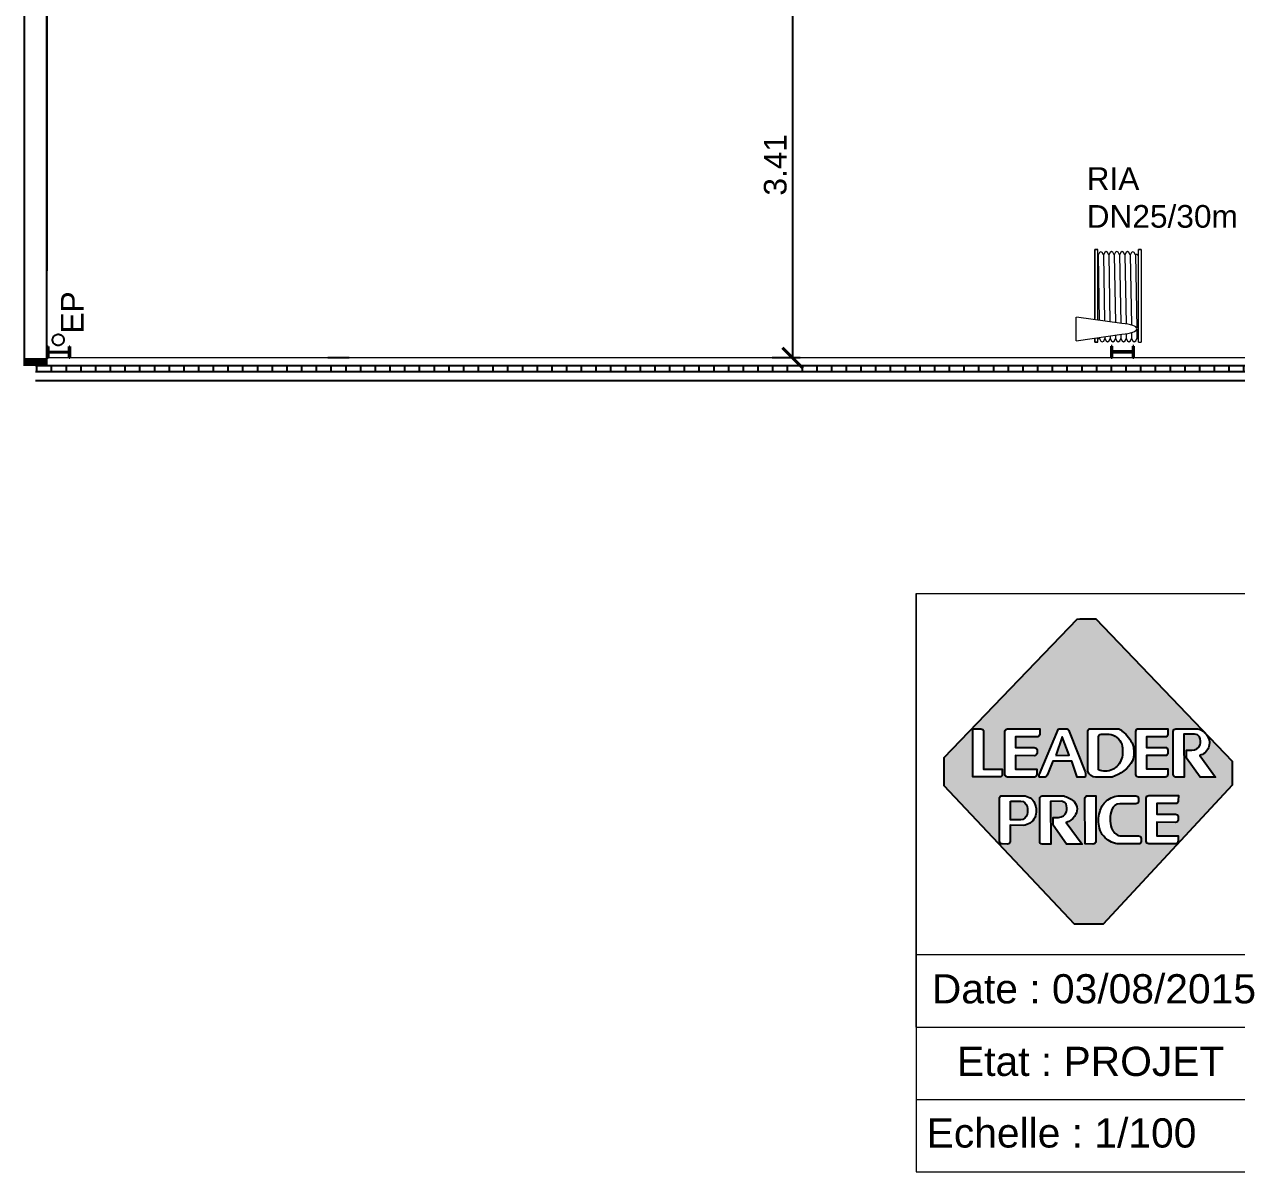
# Model space of a CAD drawing. Header units: millimetres. Extents: x 15590 to 15992, y 1055 to 1132.
# Drawn here: x 15702.33 to 15713.04, y 1063.33 to 1073.46 of the extents above; entities that cross this region are included whole.
import ezdxf

# ---------------------------------------------------------------- set-up
doc = ezdxf.new("R2010")
doc.units = ezdxf.units.MM
doc.header["$MEASUREMENT"] = 0
doc.linetypes.add('Tirets', pattern=[0.004586109280586243, 0.002822222471237183, -0.00176388680934906])
doc.layers.get('0').update_dxf_attribs({"lineweight": 9})
for name, color, linetype in [('Cotation', 7, 'Continuous'), ('EP', 7, 'Continuous'), ('Gondoles.VETTI', 7, 'Continuous'), ('le cartouche', 7, 'Continuous'), ('murs exterieurs.P', 7, 'Continuous'), ('structure', 7, 'Continuous')]:
    doc.layers.add(name, color=color, linetype=linetype)
for name, color, linetype, lineweight in [('DM cloison', 7, 'Continuous', 9), ('DM RIA', 7, 'Continuous', 9), ('Hachures', 252, 'Continuous', 20)]:
    doc.layers.add(name, color=color, linetype=linetype, lineweight=lineweight)
doc.styles.add('Arial Narrow', font='ARIALN.TTF', dxfattribs={"height": 0.3})
doc.styles.add('GENERATED_STYLE_2', font='')
doc.styles.get("Standard").update_dxf_attribs({"font": 'swiss.ttf', "height": 0.2})
doc.styles.get('GENERATED_STYLE_2').set_extended_font_data('Arial Occidental')
doc.dimstyles.get("Standard").update_dxf_attribs({"dimtxt": 0.2, "dimasz": 0.18, "dimexe": 0.18, "dimexo": 0.0625, "dimgap": 0.05, "dimtad": 1, "dimzin": 4, "dimdsep": 46, "dimtxsty": 'Standard', "dimblk": 'ARCHTICK', "dimcen": 0.09, "dimadec": 0, "dimazin": 0, "dimtfac": 1, "dimtofl": 0, "dimtmove": 0, "dimatfit": 3, "dimfxl": 1, "dimtolj": 1, "dimtzin": 0, "dimarcsym": 0})

# ---------------------------------------------------------------- blocks, each defined once
blk = doc.blocks.new('*U44')
at = {"layer": 'DM RIA', "color": 1, "linetype": 'Continuous'}
for p, q in [((295.1647400000077, 808.7774800000043), (268.9854199999866, 808.7774800000043)), ((268.9854199999866, 808.7774800000043), (295.1647400000077, 808.7774800000043)), ((268.9854199999866, 808.7774800000043), (268.9854199999864, 197.5576799999835)), ((268.9854199999864, 187.1240000000034), (268.9854199999866, 808.7774800000043)), ((295.1647400000075, 183.6521199999915), (295.1647400000077, 808.7774800000043)), ((295.1647400000076, 759.1281199999867), (297.5941874548736, 759.1281199999867)), ((297.3229799999974, 758.3048400000043), (307.3843799999996, 182.031799999997)), ((344.469699999998, 759.1281199999867), (354.6540999999889, 175.7637199999953)), ((391.6164199999914, 759.9514000000016), (401.9238200000036, 169.4939999999987)), ((438.7614999999898, 760.7746799999949), (449.1935400000111, 163.2259199999898)), ((485.9508599999938, 759.1281199999866), (496.4550600000111, 157.4498399999792)), ((533.1123399999926, 759.1281199999866), (543.7143236324991, 151.7968109474385)), ((580.2721799999929, 759.1281199999866), (581.2709399999987, 759.1281199999866)), ((580.2721799999892, 759.1281199999866), (591.0471717195578, 141.972368979761)), ((627.4320199999894, 759.1281199999866), (638.718501449388, 112.6759354819077)), ((678.4556999999987, 808.7774800000042), (652.2747399999936, 808.7774800000042)), ((652.2747399999935, -11.2225199999922), (652.2747399999936, 808.7774800000042)), ((652.2747399999936, 808.7774800000042), (678.4556999999987, 808.7774800000042)), ((678.4556999999987, 808.7774800000042), (678.4556999999986, -11.2225199999922)), ((104.4556999999986, 0), (104.4556999999987, 208.9113999999972)), ((507.6906999999919, 155.468719999997), (104.693499999994, 208.9113999999972)), ((104.4556999999986, 0), (507.6906999999919, 59.87804000000315)), ((268.9854199999863, -11.22251999999212), (268.9854199999863, 24.43108000000207)), ((268.9854199999863, 17.78907999999497), (268.9854199999863, -11.22251999999212)), ((295.1647400000074, -11.22251999999212), (295.1647400000074, 28.3195199999936)), ((295.1647400000074, 22.40567999998889), (310.1707399999905, 22.40567999998889)), ((310.0296999999919, 30.52695999999555), (310.1854999999923, 21.58239999998473)), ((357.0681799999911, 37.51171999998763), (357.3322200000039, 22.40567999998888)), ((404.106659999994, 44.49648000000155), (404.4920600000078, 22.40567999998886)), ((451.1451399999933, 51.4812400000009), (451.6518999999935, 22.40567999998886)), ((451.6387800000011, 22.40567999998886), (451.6518999999935, 22.40567999998886)), ((498.1885399999956, 58.20359999999337), (498.8133800000105, 22.40567999998885)), ((545.2512454963216, 63.76977784213877), (545.9732200000035, 22.40567999998883)), ((545.9584600000053, 22.40567999998883), (545.9732200000035, 22.40567999998883)), ((592.2386105862752, 73.73070645964606), (593.1347000000023, 22.40567999998882)), ((638.8845778755567, 103.1636291909816), (640.2945400000026, 22.40567999998882)), ((640.2797800000008, 22.40567999998882), (652.2747399999935, 22.40567999998881)), ((268.9854199999863, -11.22251999999212), (295.1647400000074, -11.22251999999212)), ((295.1647400000074, -11.22251999999212), (268.9854199999863, -11.22251999999212)), ((652.2747399999935, -11.2225199999922), (678.4556999999986, -11.2225199999922))]:
    blk.add_line(p, q, dxfattribs=at)
for centre, major_axis, ratio, start_param, end_param in [((322.6051525321274, 660.8543427492623), (-2.227738116192667, 127.5966318365315), 0.287900515158277, 5.586480449203602, 6.97989016515557), ((369.751019036834, 661.6745897196814), (-2.226651992348256, 127.5989970590185), 0.2879005151581394, 5.586495957949216, 6.979874656409955), ((416.8968410126546, 662.5010043975489), (-2.227738116577212, 127.596631860858), 0.2879005151582061, 5.586480449363025, 6.979890164996147), ((464.0435183724331, 663.3241269691497), (-2.227738116409021, 127.596631851955), 0.2879005151581143, 5.586480449304646, 6.979890165054527), ((511.2320635543548, 661.6765273049931), (-2.226637632785953, 127.5970467683347), 0.2879005151582085, 5.586490562424488, 6.979880051934685), ((558.3918812770027, 661.6745897099607), (-2.226651992477453, 127.598997066466), 0.2879005151582598, 5.586495957998132, 6.97987465636104), ((605.5672790124846, 660.8543427292205), (-2.227738116462232, 127.596631851904), 0.2879005151581248, 5.586480449304402, 6.979890165054771), ((600.9608672029209, 641.4467796460448), (40.99439338224193, 120.865094546186), 0.2879005151581578, 5.930977075771512, 6.63539353858766), ((469.1923836241986, 107.674336119995), (170.4139493505159, -5.870918781746645e-14), 0.2879005151581646, 4.940257338214305, 7.626113276144867), ((333.7622285599864, 119.458675518108), (-4.396497530012718e-14, -127.6162275875251), 0.2879005151582045, 5.586483268264901, 6.979887346094271), ((380.9089059199832, 120.2822146267499), (-4.396497529712437e-14, -127.6162275788089), 0.2879005151581948, 5.586483268207758, 6.979887346151415), ((428.0622482399958, 120.2822146145335), (-4.396497529389785e-14, -127.6162275694432), 0.2879005151581033, 5.586483268146355, 6.979887346212817), ((475.2285039199924, 120.2822146392645), (-4.396497530043336e-14, -127.6162275884138), 0.2879005151581657, 5.586483268270644, 6.979887346088528), ((522.3818462399831, 120.282214631501), (-4.396497529838198e-14, -127.6162275824587), 0.2879005151581659, 5.586483268231602, 6.97988734612757), ((569.5497681599991, 120.2822146008474), (-4.396497529027979e-14, -127.6162275589407), 0.2879005151581946, 5.586483268077499, 6.979887346281673), ((616.7031104799935, 120.2822146031029), (-4.396497529087674e-14, -127.6162275606732), 0.2879005151581844, 5.586483268088857, 6.979887346270315)]:
    blk.add_ellipse(centre, major_axis=major_axis, ratio=ratio, start_param=start_param, end_param=end_param, dxfattribs=at)
blk = doc.blocks.new('RIA 25 30 m')
at = {"layer": 'DM RIA', "insert": (48.93095055734739, 586.7428689315602), "char_height": 200, "width": 1661.440326317388, "attachment_point": 1}
blk.add_mtext('{\\fArial|b0|i0|c0|p34;\\C1;RIA DN25/30m}', dxfattribs=at)
blk = doc.blocks.new('A$C5D001198')
h = blk.add_hatch(color=22)
edge = h.paths.add_edge_path(flags=16)
edge.add_line((0.4153621067825952, 1.280023421856185), (0.6259027354099089, 1.279790677748224))
edge.add_line((0.6259027354099089, 1.279790677748224), (0.6258641759932289, 1.244909778437659))
edge.add_arc((0.6081094143341943, 1.244929405605035), 0.01775477250762141, 270.13872205620646, 359.9366618702279, ccw=False)
edge.add_line((0.6081524013770832, 1.227174685136561), (0.4674906553382243, 1.227611272952799))
edge.add_line((0.4674906553386791, 1.227611272953254), (0.4674912672821847, 1.15800527664851))
edge.add_line((0.46749126728173, 1.158005276648055), (0.5904020673447121, 1.158005276648055))
edge.add_arc((0.5904020673447121, 1.140244239803906), 0.01776103684449491, 1.9891806765779165, 90, ccw=False)
edge.add_line((0.6081524013770832, 1.140860739215896), (0.6081524013770832, 1.123124988758946))
edge.add_arc((0.5891959046007287, 1.123124988758718), 0.01895649677647557, 273.64807650998574, 360, ccw=False)
edge.add_line((0.5904020673447121, 1.104206903721661), (0.4672645863665821, 1.104905181780168))
edge.add_line((0.4672645863665821, 1.104905181780396), (0.4672645863665821, 1.016808358367143))
edge.add_line((0.4672645863665821, 1.016808358367143), (0.6073006212595828, 1.016808358367143))
edge.add_line((0.6073006212595828, 1.016808358367143), (0.6073006212595828, 0.9824996175630076))
edge.add_arc((0.5883794429801128, 0.9824996175630076), 0.01892117827936589, 278.4890543852112, 360, ccw=False)
edge.add_line((0.5911725962068886, 0.9637857381540016), (0.4158455789156505, 0.9637857381540016))
edge.add_arc((0.4158455789156505, 0.9814744606792374), 0.01768872252532997, 180.0470676687252, 270, ccw=False)
edge.add_line((0.3981568623589737, 0.9814599296469169), (0.3981568623589737, 1.262593270953175))
edge.add_arc((0.4155884832475749, 1.262593270952948), 0.01743162088891766, 90.74409492551518, 180, ccw=False)
edge = h.paths.add_edge_path(flags=16)
edge.add_line((0.7484065031549108, 1.280366752573173), (0.8007084098771884, 1.280366752573173))
edge.add_arc((0.8007084098771884, 1.263059827344023), 0.01730692522922533, -1.240334075660428, 90, ccw=False)
edge.add_line((0.8180112799741437, 1.262685197786595), (0.9236067933202321, 0.9992679867323204))
edge.add_arc((0.8490837270487646, 0.9820695025237001), 0.07648186233130294, -13.845401563307405, 12.995239832925392, ccw=False)
edge.add_line((0.9233434057732666, 0.9637671698483246), (0.8703325876645067, 0.9637671698483246))
edge.add_line((0.8703325876649615, 0.9637671698483246), (0.8352959131607349, 1.069283533704493))
edge.add_line((0.8352959131607349, 1.069283533704493), (0.7124210436913927, 1.069283533704493))
edge.add_line((0.712421043690938, 1.069283533704493), (0.6773843691867114, 0.982010667423765))
edge.add_arc((0.6432141449054143, 0.9957286885787653), 0.03682103110800134, 298.1865515881735, 338.12645121468887, ccw=False)
edge.add_line((0.6606063340877881, 0.96327410358208), (0.6255696595835616, 0.9642602361141144))
edge.add_arc((0.63874633398882, 0.9739820635440992), 0.01637494051741956, 146.5972881143855, 216.4201232003678, ccw=False)
edge.add_line((0.6250761765513744, 0.9829967999557994), (0.7484065031558202, 1.280366752573173))
h.paths.add_polyline_path([(0.7316953625954739, 1.106082577008237), (0.8182702441008587, 1.106626637512818), (0.7736215537993303, 1.227405233977152)], flags=0)
edge = h.paths.add_edge_path(flags=16)
edge.add_line((0.95797234952488, 1.280163827517754), (1.133151841851941, 1.280163827517754))
edge.add_arc((1.133151841851941, 1.234875143570207), 0.04528868394746446, 38.62169807092738, 90, ccw=False)
edge.add_arc((1.028669136507233, 1.084797162394352), 0.2266491305911476, 23.385471423847378, 51.89505539917661, ccw=False)
edge.add_arc((1.055546045634401, 1.128484814768399), 0.186970632223294, -17.813756680512824, 14.328862757868706, ccw=False)
edge.add_arc((1.041271798809248, 1.175110222307012), 0.2185208251682448, 285.49702349994266, 331.6326641401581, ccw=False)
edge.add_line((1.099658009961331, 0.9645338670825367), (0.9938779546032492, 0.9638814152367559))
edge.add_arc((0.9935322395485855, 1.019931157117298), 0.05605080805658061, 200.3739988338245, 270.3533961380702, ccw=False)
edge.add_line((0.9409879657259808, 1.000417255093453), (0.9406236931426974, 1.262856748808417))
edge.add_arc((0.9558751403778842, 1.264917368572242), 0.01539002263084774, 82.16789530987319, 187.694625336531, ccw=False)
edge = h.paths.add_edge_path(flags=0)
edge.add_line((1.027706802417015, 1.245128315910279), (1.080839691418987, 1.245128315910279))
edge.add_arc((1.067613014688504, 1.144574820510115), 0.1014196746915087, 19.94530990007678, 82.50640875960119, ccw=False)
edge.add_arc((0.9962586775391173, 1.132833675640541), 0.17301151042126, -16.54322763468292, 15.5352001218817, ccw=False)
edge.add_arc((1.055258846439756, 1.113654141021925), 0.1110038181771072, 246.5197132891823, 344.27541637339584, ccw=False)
edge.add_arc((5.672630891253903, 1.087901142950614), 4.662220144063784, 180.5486319158939, 180.9347640192141, ccw=False)
edge.add_line((1.010624482529238, 1.043259047071388), (1.010922219993972, 1.227426212543605))
edge.add_arc((1.028649401276198, 1.227426212543833), 0.01772718128211715, 93.04799827386807, 180, ccw=False)
edge = h.paths.add_edge_path(flags=16)
edge.add_line((1.27291308142776, 1.280401648182306), (1.466266004255431, 1.280187904384547))
edge.add_line((1.466266004255885, 1.280187904384547), (1.465660388979813, 1.245307631931155))
edge.add_arc((1.449489538875696, 1.243802038020021), 0.01624078834661856, -94.3024737638844, 5.319213330944024, ccw=False)
edge.add_line((1.448271126016152, 1.227607017914124), (1.325041629983843, 1.227989499278692))
edge.add_line((1.325041629983843, 1.22798949927892), (1.325042241927349, 1.158383502974175))
edge.add_line((1.325042241927349, 1.158383502974175), (1.447953041990331, 1.158383502974175))
edge.add_arc((1.447953041990331, 1.140622466129571), 0.01776103684449491, 1.9891806765779165, 90, ccw=False)
edge.add_line((1.465703376023157, 1.141238965542016), (1.465703376023157, 1.123503215085066))
edge.add_arc((1.446746879246348, 1.123503215084838), 0.01895649677647557, 273.64807650998574, 360, ccw=False)
edge.add_line((1.447953041990331, 1.104585130047781), (1.324815561012201, 1.105283408106288))
edge.add_line((1.324815561012201, 1.105283408106061), (1.324815561012201, 1.017186584692809))
edge.add_line((1.324815561012201, 1.017186584692809), (1.464851595905202, 1.017186584692809))
edge.add_line((1.464851595905202, 1.017186584692809), (1.464851595905202, 0.9828778438886729))
edge.add_arc((1.445930417625277, 0.9828778438886729), 0.01892117827936589, 278.4890543852112, 360, ccw=False)
edge.add_line((1.448723570852508, 0.9641639644796669), (1.27339655356127, 0.9641639644796669))
edge.add_arc((1.27339655356127, 0.9818526870049027), 0.01768872252532997, 180.0470676687252, 270, ccw=False)
edge.add_line((1.255707837004593, 0.9818381559725822), (1.255707837004593, 1.262971497278841))
edge.add_arc((1.273139457893194, 1.262971497279068), 0.01743162088891766, 90.74409492551518, 180, ccw=False)
edge = h.paths.add_edge_path(flags=16)
edge.add_line((1.51729551771632, 1.280459639836408), (1.65889930606545, 1.279755690669617))
edge.add_arc((1.642903158899571, 1.187860087092758), 0.09327742857194099, 24.301227866083423, 80.12553730515191, ccw=False)
edge.add_arc((1.660239931781689, 1.187561417461438), 0.07795239339825917, -24.448115044699023, 29.753579936353276, ccw=False)
edge.add_arc((1.6535724413352, 1.187077156793748), 0.08388270393517291, 284.64200444046764, 337.73837451393933, ccw=False)
edge.add_line((1.674776204983118, 1.105918617953648), (1.778301246979481, 0.9645201009245739))
edge.add_line((1.778301246979026, 0.9645201009248012), (1.676389201497841, 0.9645201009248012))
edge.add_line((1.676389201497841, 0.9645201009248012), (1.587953146289692, 1.087807888337693))
edge.add_line((1.587953146289692, 1.08780788833792), (1.588038355343087, 1.139419866133039))
edge.add_line((1.588038355343087, 1.139419866132812), (1.623066027797904, 1.139419866132812))
edge.add_arc((1.623066027797904, 1.197318713441746), 0.05789884730872032, 270, 337.9694515124102)
edge.add_arc((1.581675398819698, 1.194823336882109), 0.09698596282985365, 348.5683317981979, 379.4668420980678)
edge.add_arc((1.638882417771583, 1.202669521514963), 0.04208400504962659, 35.56219369910276, 88.07527271735097)
edge.add_line((1.640295872649403, 1.244729783358252), (1.570545666171256, 1.244209687859211))
edge.add_line((1.570545666170801, 1.244209687859438), (1.572291830932954, 0.9641878380159596))
edge.add_line((1.572291830933409, 0.9641878380157323), (1.515705181532667, 0.9641878380157323))
edge.add_arc((1.515705181532212, 0.9794667428723187), 0.01527890485661595, 168.6250567335837, 270, ccw=False)
edge.add_line((1.500726392245269, 0.9824801802969887), (1.50027551373887, 1.262630087421257))
edge.add_arc((1.518094277148521, 1.262658765273045), 0.01781878648692435, 92.56924821733043, 180.092212820773, ccw=False)
edge = h.paths.add_edge_path(flags=16)
edge.add_line((0.3794333757505228, 0.8421068532707068), (0.5188896321028551, 0.8421068532707068))
edge.add_arc((0.5146011867477682, 0.7553171272793406), 0.0868956115185281, 25.94175888104229, 87.17120731367658, ccw=False)
edge.add_arc((0.4793577398622801, 0.7446460243427282), 0.1233934588318691, -22.085508649456983, 23.23757466235088, ccw=False)
edge.add_arc((0.5092112715001349, 0.7424031794962502), 0.0953269780289703, 275.46410675605784, 332.408653867052, ccw=False)
edge.add_line((0.5182885124968379, 0.6475093628587274), (0.4329317013934997, 0.648710585887784))
edge.add_line((0.4329317013930449, 0.648710585887784), (0.4330940486970576, 0.5440404062496782))
edge.add_arc((0.414086391456749, 0.5448294154502946), 0.01902402610592576, 273.4539191331693, 357.6230127511044, ccw=False)
edge.add_line((0.415232508313693, 0.5258399450672187), (0.3802996677923147, 0.526431569704755))
edge.add_arc((0.3806056666035147, 0.5444994576541831), 0.01807047897043502, 179.13907811, 269.0297280757909, ccw=False)
edge.add_line((0.3625372275555492, 0.5447709730369752), (0.3622211469778449, 0.8240542525131787))
edge.add_arc((0.3802728353562088, 0.8240746826227223), 0.01805169993933477, 92.66539134734211, 180.0648448248841, ccw=False)
edge = h.paths.add_edge_path(flags=0)
edge.add_line((0.433661022598244, 0.8072759131691782), (0.5029376902393778, 0.8072759131691782))
edge.add_arc((0.4994182206596633, 0.7632162521986174), 0.04420000442231692, 11.12848946643959, 85.43293142948329, ccw=False)
edge.add_arc((0.4354474971864875, 0.7446322271284771), 0.1107114363268965, -13.514149449167576, 14.176901828940913, ccw=False)
edge.add_arc((0.4989888684453945, 0.729026893172886), 0.0452838063249615, 273.83560931589653, 346.89650789892755, ccw=False)
edge.add_line((0.5020180843357593, 0.6838445186626814), (0.433661022598244, 0.6838445186626814))
edge.add_line((0.433661022598244, 0.6838445186626814), (0.433661022598244, 0.8072759131691782))
edge = h.paths.add_edge_path(flags=16)
edge.add_line((0.6427948482032662, 0.84121013216145), (0.7843986365523961, 0.840506182994659))
edge.add_arc((0.7447684982898863, 0.6885462776444911), 0.1570425442126614, 47.641786077675874, 75.3832127236758, ccw=False)
edge.add_arc((0.7965036012828932, 0.7541279645583927), 0.07396420767470217, -39.69588746008861, 43.022192417068595, ccw=False)
edge.add_arc((0.7754740042601043, 0.7546554688465221), 0.09141507121023021, 285.7420443656988, 328.49622784566276, ccw=False)
edge.add_line((0.8002755354700639, 0.6666691102786899), (0.9038005774659723, 0.5252705932496156))
edge.add_line((0.9038005774655176, 0.5252705932498429), (0.8018885319843321, 0.5252705932498429))
edge.add_line((0.8018885319847868, 0.5252705932498429), (0.7134524767766379, 0.6485583806627346))
edge.add_line((0.7134524767766379, 0.6485583806625073), (0.7135376858300333, 0.7001703584576262))
edge.add_line((0.7135376858295785, 0.7001703584578536), (0.7485653582843952, 0.7001703584578536))
edge.add_arc((0.7485653582848499, 0.7580692057663327), 0.05789884730872032, 270, 337.9694515124102)
edge.add_arc((0.7071747293066437, 0.7555738292066962), 0.09698596282985365, 348.5683317981979, 379.4668420980678)
edge.add_arc((0.7643817482585291, 0.7634200138400047), 0.04208400504962659, 35.56219369910276, 88.07527271735097)
edge.add_line((0.7657952031363493, 0.8054802756832942), (0.6960449966577471, 0.8049601801842527))
edge.add_line((0.6960449966582019, 0.8049601801840254), (0.6977911614203549, 0.5249383303405466))
edge.add_line((0.6977911614203549, 0.524938330340774), (0.6412045120196126, 0.524938330340774))
edge.add_arc((0.6412045120196126, 0.5402172351973604), 0.01527890485661574, 168.6250567335829, 270, ccw=False)
edge.add_line((0.6262257227322152, 0.5432306726220304), (0.6257748442258162, 0.8233805797462992))
edge.add_arc((0.6435936076359212, 0.823409257597632), 0.01781878648692435, 92.56924821733043, 180.092212820773, ccw=False)
edge = h.paths.add_edge_path(flags=16)
edge.add_line((0.940916102981646, 0.8415305469166015), (0.9931980936721629, 0.8416427456836573))
edge.add_line((0.9931980936726177, 0.8416427456836573), (0.9937349306642318, 0.5427034882377484))
edge.add_arc((0.9767266581188778, 0.542732130103559), 0.01700829666107766, 263.47115309052145, 359.9035142170396, ccw=False)
edge.add_line((0.9747927563385019, 0.5258341367548383), (0.9229076600217923, 0.5262456122391086))
edge.add_line((0.922907660022247, 0.5262456122391086), (0.9225039646712503, 0.8235012737334273))
edge.add_arc((0.9400472345132584, 0.8240016629333695), 0.01755040472777299, 87.16229596292288, 181.6338127534544, ccw=False)
edge = h.paths.add_edge_path(flags=16)
edge.add_line((1.150877187437345, 0.8409325222705775), (1.255489304496223, 0.8413139957633575))
edge.add_arc((1.255553169437917, 0.8238002053785749), 0.01751390682779673, 2.3842327214080115, 90.20893109576508, ccw=False)
edge.add_line((1.273051914758071, 0.824528796208142), (1.273815459271646, 0.8062177026820336))
edge.add_arc((1.257657011088668, 0.8055439201775698), 0.01617248992989894, -94.98092666300761, 2.3877628459046036, ccw=False)
edge.add_line((1.256252849009343, 0.7894325031265907), (1.150877187437345, 0.7890510296340381))
edge.add_arc((1.151082270496772, 0.732400270184371), 0.05665113066210663, 90.20741720925022, 160.1186140868416)
edge.add_arc((1.269658422901102, 0.6895198678203087), 0.1827424976379506, 160.1186140868413, 198.7924475277667)
edge.add_arc((1.172763899818165, 0.6565485332866956), 0.0803918381170132, 198.7924475277666, 254.8505615712818)
edge.add_line((1.151754499229355, 0.5789505131915575), (1.273182910096693, 0.5790308234004442))
edge.add_arc((1.273194406332095, 0.56164860550507), 0.01738222169694167, 0.8840359616834235, 90.03789422362439, ccw=False)
edge.add_line((1.290574559025117, 0.5619167910417673), (1.29108123471633, 0.5437780717627447))
edge.add_arc((1.2743948595853, 0.5433119649487708), 0.0166928838304408, -94.53561181321191, 1.6000485613514002, ccw=False)
edge.add_line((1.273074807901139, 0.5266713569631065), (1.134041880679888, 0.5263764136043392))
edge.add_arc((1.162949788800688, 0.6792930668602821), 0.1556250943610845, 221.2740416132928, 259.2949329411266, ccw=False)
edge.add_arc((1.115926514628427, 0.6464147010565284), 0.09879721749014599, 189.9164748719497, 224.9354851304917, ccw=False)
edge.add_arc((1.172299826438575, 0.6800898306128147), 0.1618375497476122, 160.4740124391417, 198.2528211276625, ccw=False)
edge.add_arc((1.143908524255494, 0.7102431590055858), 0.1264259775983651, 129.2065315523081, 169.0853379650652, ccw=False)
edge.add_arc((1.148903916333893, 0.7144707262295924), 0.1264771902627972, 89.10604676541652, 132.171968209976, ccw=False)
edge = h.paths.add_edge_path(flags=16)
edge.add_line((1.340736616385129, 0.8433317007702499), (1.5340895392128, 0.8431179569724918))
edge.add_line((1.5340895392128, 0.8431179569724918), (1.533483923936728, 0.8082376845190993))
edge.add_arc((1.517313073832611, 0.8067320906079658), 0.01624078834661856, -94.3024737638844, 5.319213330944024, ccw=False)
edge.add_line((1.516094660973522, 0.7905370705020687), (1.392865164941213, 0.7909195518666365))
edge.add_line((1.392865164941213, 0.7909195518668639), (1.392865776884719, 0.7213135555621193))
edge.add_line((1.392865776884719, 0.7213135555621193), (1.515776576947701, 0.7213135555621193))
edge.add_arc((1.515776576947246, 0.7035525187175153), 0.01776103684449491, 1.9891806765779165, 90, ccw=False)
edge.add_line((1.533526910980072, 0.7041690181295053), (1.533526910980072, 0.6864332676725553))
edge.add_arc((1.514570414203263, 0.6864332676723279), 0.01895649677647557, 273.64807650998574, 360, ccw=False)
edge.add_line((1.515776576947246, 0.6675151826352703), (1.392639095969116, 0.668213460693778))
edge.add_line((1.392639095969571, 0.6682134606940053), (1.392639095969571, 0.5801166372807529))
edge.add_line((1.392639095969571, 0.5801166372807529), (1.532675130862572, 0.5801166372807529))
edge.add_line((1.532675130862117, 0.5801166372807529), (1.532675130862117, 0.5458078964766173))
edge.add_arc((1.513753952582647, 0.5458078964766173), 0.01892117827936589, 278.4890543852112, 360, ccw=False)
edge.add_line((1.516547105809423, 0.5270940170676113), (1.341220088518185, 0.5270940170676113))
edge.add_arc((1.341220088518185, 0.5447827395928471), 0.01768872252533018, 180.047067668726, 270, ccw=False)
edge.add_line((1.323531371961508, 0.5447682085605265), (1.323531371961508, 0.825901549866785))
edge.add_arc((1.340962992850109, 0.8259015498665576), 0.01743162088891766, 90.74409492551518, 180, ccw=False)
edge = h.paths.add_edge_path()
edge.add_line((0.3638193279639381, 0.9646637537530296), (0.3631981021439969, 0.9646637537530296))
edge.add_arc((0.3635087150541949, 0.9817170503729358), 0.01705612517479378, 268.9565160618333, 271.0434839381566)
edge = h.paths.add_edge_path(flags=0)
edge.add_arc((0.2403353388785945, 1.261771832348131), 0.01809138070301015, 3.14320865559134, 90)
edge.add_line((0.2403353388785945, 1.279863213051158), (0.1880331217412277, 1.279863213051158))
edge.add_line((0.1880331217412277, 1.279863213051158), (0.1880331217412277, 0.964663753753257))
edge.add_line((0.1880331217412277, 0.9646637537530296), (0.3638193279643929, 0.9646637537530296))
edge.add_arc((0.3635087150541949, 0.9817170503729358), 0.01705612517479383, 271.0434839381667, 360)
edge.add_line((0.3805648402285442, 0.9817170503729358), (0.3805648402285442, 1.016721187946587))
edge.add_line((0.3805648402285442, 1.016721187946587), (0.2583995029763173, 1.016721187946587))
edge.add_line((0.2583995029763173, 1.016721187946587), (0.2583995029763173, 1.262763815810331))
h.paths.add_polyline_path([(3.521518010529689e-08, 1.0914001578235), (3.521518010529689e-08, 1.069192822002606), (3.521518010529689e-08, 0.9073525423254978), (0.8528613171620236, 6.195004971232265e-07), (1.040948817010303, 6.195004971232265e-07), (1.887463378895973, 0.9117277585614829), (1.887463378895973, 1.068859325293488), (0.9931715377774708, 1.999429480821163), (0.8887282237319596, 1.999429480821163), (0.8709215270946515, 1.999082583874042)])
for points in [[(0.8887282237328691, 1.999429480821163), (0.9931715377774708, 1.999429480821163), (1.887463378895973, 1.068859325293488), (1.887463378895973, 0.9117276766169198), (1.040948524368105, 2.223696355940774e-07), (0.8528616098046768, 2.223696355940774e-07), (3.521518010529689e-08, 0.9073524565346816), (3.521518010529689e-08, 1.069192822002606), (3.521518010529689e-08, 1.0914001578235), (0.8709215270946515, 1.999082583874042), (0.8887282237328691, 1.999429480821163), (0.8887282237328691, 1.999429480821163)], [(0.7316953625954739, 1.106082577008237), (0.8182702441008587, 1.106626637512818), (0.7736215537993303, 1.227405233977152), (0.7316953625954739, 1.106082577008237)]]:
    blk.add_lwpolyline(points)
for points in [[(0.1880442190949907, 1.279863213051158), (0.2403353388785945, 1.279863213051158, -0.3982354017029015), (0.2583995029763173, 1.262763815810104), (0.2583995029763173, 1.016721187946587), (0.3805648402285442, 1.016721187946587), (0.3805648402285442, 0.9817170503729358, -0.419557917213573), (0.3631981021439969, 0.9646637537530296), (0.1880331217412277, 0.9646637537530296), (0.1880331217412277, 1.279863213051158)], [(0.4153621067825952, 1.280023421856185), (0.6259027354099089, 1.279790677748224), (0.6258641759932289, 1.244909778437886, -0.4131810174089116), (0.6081524013770832, 1.227174685136561), (0.4674906553386791, 1.227611272953254), (0.46749126728173, 1.158005276648055), (0.5904020673447121, 1.158005276648055, -0.4040811412214), (0.6081524013770832, 1.140860739215896), (0.6081524013770832, 1.123124988758718, -0.3956853717406106), (0.5904020673447121, 1.104206903721661), (0.4672645863665821, 1.104905181780396), (0.4672645863665821, 1.016808358367143), (0.6073006212595828, 1.016808358367143), (0.6073006212595828, 0.9824996175630076, -0.3714544147534168), (0.5911725962068886, 0.9637857381540016), (0.4158455789156505, 0.9637857381540016, -0.4139729752185067), (0.3981568623589737, 0.9814599296469169), (0.3981568623589737, 1.262593270952948, -0.4104148808202873), (0.4153621067825952, 1.280023421856185, 0.3832977098981012)], [(0.7484065031549108, 1.280366752573173), (0.8007084098771884, 1.280366752573173, -0.4205683971935363), (0.8180112799741437, 1.262685197786595), (0.9236067933206868, 0.9992679867327752, -0.1176527838455516), (0.9233434057732666, 0.9637671698483246), (0.8703325876649615, 0.9637671698483246), (0.8703325876649615, 0.9637671698483246), (0.8703325876649615, 0.9637671698483246), (0.8352959131607349, 1.069283533704493), (0.712421043690938, 1.069283533704493), (0.6773843691871662, 0.982010667423765, -0.1760566025797067), (0.6606063340877881, 0.96327410358208), (0.6255696595840163, 0.9642602361141144, -0.3144491187750548), (0.6250761765513744, 0.9829967999557994), (0.7484065031549108, 1.280366752573173)], [(0.95797234952488, 1.280163827517754), (1.133151841851941, 1.280163827517754, -0.2280127172255718), (1.168535172860174, 1.26314323123961, -0.125042181805565), (1.236700242614006, 1.174757638657866, -0.1411754763773921), (1.233552551892899, 1.071286029433395, -0.2040687157629508), (1.099658009961331, 0.9645338670825367), (0.9938779546027945, 0.9638814152367559, -0.3151999585789126), (0.9409879657259808, 1.000417255093453), (0.9406236931426974, 1.26285674880819, -0.4960058939015295), (0.95797234952488, 1.280163827517754, 0.2864178795100995)], [(1.27291308142776, 1.280401648182306), (1.466266004255885, 1.280187904384547), (1.465660388979813, 1.245307631931155, -0.4642995673807456), (1.448271126016152, 1.227607017914124), (1.325041629983843, 1.22798949927892), (1.325042241927349, 1.158383502974175), (1.447953041990331, 1.158383502974175, -0.4040811412214), (1.465703376023157, 1.141238965542016), (1.465703376023157, 1.123503215084838, -0.3956853717406106), (1.447953041990331, 1.104585130047781), (1.324815561012201, 1.105283408106061), (1.324815561012201, 1.017186584692809), (1.464851595905202, 1.017186584692809), (1.464851595905202, 0.9828778438886729, -0.3714544147534168), (1.448723570852508, 0.9641639644796669), (1.27339655356127, 0.9641639644796669, -0.4139729752185067), (1.255707837004593, 0.9818381559725822), (1.255707837004593, 1.262971497279068, -0.4104148808202873), (1.27291308142776, 1.280401648182306, 0.3832977098981012)], [(1.51729551771632, 1.280459639836408), (1.65889930606545, 1.279755690669845, -0.2485139086566972), (1.727915690314148, 1.226246910136979, -0.2410097411511632), (1.731202835196655, 1.155299334834581, -0.2359125957269274), (1.674776204983118, 1.105918617953648), (1.778301246979026, 0.9645201009248012), (1.676389201497841, 0.9645201009248012), (1.587953146289692, 1.08780788833792), (1.588038355343087, 1.139419866132812), (1.623066027797904, 1.139419866132812, 0.3055849354186888), (1.676737332475113, 1.175600804382611, 0.1356430199206138), (1.673117111767169, 1.22714500328857, 0.2332274685681333), (1.640295872649403, 1.244729783358252), (1.570545666170801, 1.244209687859438), (1.572291830933409, 0.9641878380157323), (1.515705181532212, 0.9641878380157323, -0.4736320675508869), (1.500726392245269, 0.9824801802969887), (1.500275513739325, 1.262630087421257, -0.401607025607461), (1.51729551771632, 1.280459639836408, 44.59372822497962)], [(1.027706802417015, 1.245128315910279), (1.080839691418532, 1.245128315910279, -0.2799628889517438), (1.16294940123862, 1.179171407250578, -0.140889816296335), (1.162108408059339, 1.083570610118841, -0.4544395511287357), (1.01103120443122, 1.011841748199004, -0.001684820731833558), (1.010624482529238, 1.043259047071388), (1.010922219993518, 1.227426212543833, -0.3987167992544614), (1.027706802417015, 1.245128315910279, 2.056803711078298)], [(0.3794333757505228, 0.8421068532707068), (0.5188896321024004, 0.8421068532707068, -0.2737071573861086), (0.5927411257021049, 0.7933302466121859, -0.200378273334399), (0.5936970502184522, 0.6982513286347967, -0.253710097180846), (0.5182885124968379, 0.6475093628587274), (0.4329317013930449, 0.648710585887784), (0.4330940486970576, 0.5440404062496782, -0.3847108025997571), (0.415232508313693, 0.5258399450672187), (0.3802996677923147, 0.5264315697049824, -0.4136546807649633), (0.3625372275555492, 0.5447709730369752), (0.3622211469778449, 0.8240542525127239, -0.4009813207485917), (0.3794333757505228, 0.8421068532707068, -37.62134362462083)], [(0.4336630909856467, 0.807288210038223), (0.502939758625871, 0.807288210038223, -0.3360730731878611), (0.5427891925660333, 0.7717595864296527, -0.1214164202599863), (0.5430956502632398, 0.7187728679900829, -0.3300451863578626), (0.5020201527227073, 0.6838568155317262), (0.4336630909856467, 0.6838568155317262), (0.4336630909856467, 0.807288210038223)], [(0.6427948482032662, 0.84121013216145), (0.7843986365523961, 0.8405061829948863, -0.1216394705632651), (0.8505780559898994, 0.8045923813797344, -0.3774600854582771), (0.8534150208010942, 0.7068860938775288, -0.188744919684576), (0.8002755354700639, 0.6666691102786899), (0.9038005774655176, 0.5252705932498429), (0.8018885319847868, 0.5252705932498429), (0.7134524767766379, 0.6485583806625073), (0.7135376858295785, 0.7001703584578536), (0.7485653582848499, 0.7001703584578536, 0.3055849354186888), (0.802236662962514, 0.7363512967076531, 0.1356430199206138), (0.7986164422541151, 0.7878954956131565, 0.2332274685681333), (0.7657952031363493, 0.8054802756832942), (0.6960449966582019, 0.8049601801840254), (0.6977911614203549, 0.524938330340774), (0.6412045120196126, 0.524938330340774, -0.4736320675508869), (0.6262257227322152, 0.5432306726220304), (0.6257748442258162, 0.8233805797462992, -0.401607025607461), (0.6427948482032662, 0.84121013216145, 44.59372822497962)], [(0.940916102981646, 0.8415305469166015), (0.9931980936726177, 0.8416427456836573), (0.993734930663777, 0.5427034882377484, -0.4474910839963092), (0.9747927563385019, 0.5258341367548383), (0.922907660022247, 0.5262456122391086), (0.9225039646712503, 0.8235012737331999, -0.4372609209317366), (0.940916102981646, 0.8415305469166015, -57.68815064691187)], [(1.150877187437345, 0.8409325222705775), (1.255489304496223, 0.8413139957633575, -0.4031367431664297), (1.273051914758071, 0.824528796208142), (1.273815459271646, 0.8062177026818063, -0.4524037109776834), (1.256252849009343, 0.7894325031265907), (1.150877187437345, 0.7890510296338107, 0.3148728438283622), (1.097807623196786, 0.7516658498620927, 0.1703665933919503), (1.096657611391947, 0.6306510334493396, 0.2495973532902457), (1.151754499229355, 0.5789505131915575), (1.273182910097148, 0.5790308234004442, -0.4098947123223056), (1.290574559025117, 0.5619167910417673), (1.29108123471633, 0.5437780717629721, -0.4459381398688311), (1.273074807901139, 0.5266713569631065), (1.134041880679433, 0.5263764136043392, -0.167436318805786), (1.045987714133844, 0.5766332252251232, -0.1539996350592322), (1.018605342504998, 0.6294005998365719, -0.1663506127807625), (1.019769555818129, 0.734181503288255, -0.1757817834713813), (1.06399243366468, 0.8082071640092181, -0.1901539528924849), (1.150877187437345, 0.8409325222705775, 1.341451851281854)], [(1.340736616385129, 0.8433317007702499), (1.5340895392128, 0.8431179569724918), (1.533483923936728, 0.8082376845186445, -0.4642995673807456), (1.516094660973522, 0.7905370705020687), (1.392865164941213, 0.7909195518668639), (1.392865776884719, 0.7213135555621193), (1.515776576947246, 0.7213135555621193, -0.4040811412214), (1.533526910980072, 0.7041690181295053), (1.533526910980072, 0.6864332676723279, -0.3956853717406106), (1.515776576947246, 0.6675151826352703), (1.392639095969571, 0.6682134606940053), (1.392639095969571, 0.5801166372807529), (1.532675130862117, 0.5801166372807529), (1.532675130862117, 0.5458078964766173, -0.3714544147534168), (1.516547105809423, 0.5270940170676113), (1.341220088518185, 0.5270940170676113, -0.4139729752185067), (1.323531371961508, 0.5447682085605265), (1.323531371961508, 0.8259015498665576, -0.4104148808202873), (1.340736616385129, 0.8433317007702499, 0.3832977098981012)]]:
    blk.add_lwpolyline(points, format="xyb")
blk = doc.blocks.new('_ArchTick')
at = {"color": 0, "linetype": 'ByBlock', "const_width": 0.15}
blk.add_lwpolyline([(-0.5, -0.5), (0.5, 0.5)], dxfattribs=at)
blk = doc.blocks.new('*D194')
at = {"layer": 'DEFPOINTS', "color": 0, "transparency": 16777216}
for p in [(15709.24526220862, 1073.919512841058), (15709.11512952225, 1070.509513016751), (15709.24526220862, 1070.509513016751)]:
    blk.add_point(p, dxfattribs=at)
at = {"layer": 'DM cloison', "color": 0, "lineweight": -2, "transparency": 16777216}
for p, q in [((15709.18276220862, 1073.919512841058), (15708.93512952225, 1073.919512841058)), ((15709.11512952225, 1073.919512841058), (15709.11512952225, 1070.509513016751)), ((15709.18276220862, 1070.509513016751), (15708.93512952225, 1070.509513016751))]:
    blk.add_line(p, q, dxfattribs=at)
at = {"layer": 'DM cloison', "color": 0, "lineweight": -2, "transparency": 16777216, "xscale": 0.18, "yscale": 0.18, "zscale": 0.18}
for p, rotation in [((15709.11512952225, 1073.919512841058), 90), ((15709.11512952225, 1070.509513016751), 270)]:
    blk.add_blockref('_ArchTick', p, dxfattribs=dict(at, rotation=rotation))
at = {"layer": 'DM cloison', "color": 0, "transparency": 16777216, "insert": (15708.96234608708, 1072.214512928907), "char_height": 0.2, "attachment_point": 5, "rotation": 90}
blk.add_mtext('\\A1;3.41', dxfattribs=at)

msp = doc.modelspace()

# ---------------------------------------------------------------- hatches: boundary and pattern name
at = {"layer": 'murs exterieurs.P', "linetype": 'Continuous', "ltscale": 1000}
for points in [[(15702.32871753647, 1070.439512841058), (15702.42871753647, 1070.439512841058), (15702.42871753647, 1070.509512841058), (15702.32871753647, 1070.509512841058)], [(15702.52871753647, 1070.509512841058), (15702.42871753647, 1070.509512841058), (15702.42871753647, 1070.439512841058), (15702.52871753647, 1070.439512841058)]]:
    msp.add_hatch(color=256, dxfattribs=at).paths.add_polyline_path(points, flags=0)
h = msp.add_hatch(dxfattribs=at)
h.set_pattern_fill('ISOLANT_POLYSTYRENE_0005', color=256, scale=0.1, angle=90, style=0, pattern_type=2)
h.set_pattern_definition([(90, (15693.99055724169, 1074.659982704388), (-0.1299999952316284, 7.960203902479247e-18), []), (180, (15693.99055724169, 1074.659982704388), (-7.960203902479247e-18, -0.1299999952316284), [])])
h.paths.add_polyline_path([(15702.42871753647, 1070.389512841058), (15713.27860277996, 1070.389512841058), (15713.27860277996, 1070.439512841058), (15702.42871753647, 1070.439512841058)], flags=0)

# ---------------------------------------------------------------- linework, layer by layer
for p, q in [((15714.06849875339, 1070.509513016751), (15702.52871754882, 1070.509513016751)), ((15710.20716962531, 1064.602448968797), (15710.20716962531, 1068.431714056496)), ((15710.20716962531, 1068.431714056496), (15710.20716962531, 1063.326027272891)), ((15719.91529485476, 1065.240659816743), (15710.20716962531, 1065.240659816743)), ((15710.20716962531, 1064.602448968797), (15719.91529485476, 1064.602448968797)), ((15710.20716962531, 1063.964238120846), (15719.91529485476, 1063.964238120846)), ((15710.20716962531, 1063.326027272891), (15724.52206394465, 1063.326027272891))]:
    msp.add_line(p, q)
at = {"layer": 'Cotation', "linetype": 'Continuous', "ltscale": 1000}
msp.add_line((15705.19789183594, 1070.509513016751), (15705.01039171226, 1070.509513016751), dxfattribs=at)
at = {"layer": 'EP', "linetype": 'Tirets', "ltscale": 1000}
msp.add_circle((15702.62871753647, 1070.66878669945), 0.05000000000000028, dxfattribs=at)
at = {"layer": 'Gondoles.VETTI', "linetype": 'Continuous', "ltscale": 1000}
for p, q in [((15702.52871754882, 1105.859987985757), (15702.52871754882, 1071.279987669852)), ((15702.52871754882, 1071.279987669852), (15702.52871754882, 1105.859987985757))]:
    msp.add_line(p, q, dxfattribs=at)
at = {"layer": 'Hachures'}
msp.add_line((15710.20716962531, 1068.431714056496), (15724.52206394465, 1068.431714056496), dxfattribs=at)
at = {"layer": 'murs exterieurs.P', "linetype": 'Continuous', "ltscale": 1000}
for p, q in [((15702.32871806142, 1070.509513016751), (15702.32871806142, 1070.439512712768)), ((15702.52871754882, 1070.439512712768), (15702.52871754882, 1070.509513016751)), ((15702.42871780512, 1070.389512840918), (15713.2786029856, 1070.389512840918))]:
    msp.add_line(p, q, dxfattribs=at)
at = {"layer": 'murs exterieurs.P', "color": 31, "linetype": 'Continuous', "lineweight": 25, "ltscale": 1000}
msp.add_line((15713.2786029856, 1070.439512712768), (15702.42871780512, 1070.439512712768), dxfattribs=at)
at = {"layer": 'murs exterieurs.P', "linetype": 'Continuous', "ltscale": 1000, "flags": 128}
for points in [[(15702.32871753647, 1115.15913942782), (15702.32871753647, 1070.509512841058)], [(15702.52871753647, 1070.509512841058), (15702.52871753647, 1115.15913942782)], [(15702.42871753647, 1070.309512841058), (15713.27860277996, 1070.309512841058)]]:
    msp.add_lwpolyline(points, dxfattribs=at)
at = {"layer": 'structure', "color": 160, "linetype": 'Continuous', "lineweight": 35, "ltscale": 1000}
for p, q in [((15702.53251823516, 1070.609512760451), (15702.54101872094, 1070.609512760451)), ((15702.53251823516, 1070.509513016751), (15702.53251823516, 1070.609512760451)), ((15702.54101872094, 1070.609512760451), (15702.54101872094, 1070.567913070098)), ((15702.54101872094, 1070.551112707105), (15702.54101872094, 1070.509513016751)), ((15702.54661884194, 1070.5623129491), (15702.71841832427, 1070.5623129491)), ((15702.71841832427, 1070.556712828103), (15702.54661884194, 1070.556712828103)), ((15702.72401844527, 1070.567913070098), (15702.72401844527, 1070.609512760451)), ((15702.72401844527, 1070.609512760451), (15702.73251893105, 1070.609512760451)), ((15702.72401844527, 1070.509513016751), (15702.72401844527, 1070.551112707105)), ((15702.73251893105, 1070.609512760451), (15702.73251893105, 1070.509513016751)), ((15711.93707188536, 1070.61231282095), (15711.92857139958, 1070.61231282095)), ((15711.92857139958, 1070.61231282095), (15711.92857139958, 1070.51231307725)), ((15711.93707188536, 1070.570713130596), (15711.93707188536, 1070.61231282095)), ((15711.93707188536, 1070.51231307725), (15711.93707188536, 1070.553912767604)), ((15712.11447148869, 1070.565113009599), (15711.94267200635, 1070.565113009599)), ((15711.94267200635, 1070.559512888601), (15712.11447148869, 1070.559512888601)), ((15712.12857209546, 1070.61231282095), (15712.12007160968, 1070.61231282095)), ((15712.12007160968, 1070.61231282095), (15712.12007160968, 1070.570713130596)), ((15712.12007160968, 1070.553912767604), (15712.12007160968, 1070.51231307725)), ((15712.12857209546, 1070.51231307725), (15712.12857209546, 1070.61231282095)), ((15702.54101872094, 1070.509513016751), (15702.53251823516, 1070.509513016751)), ((15702.73251893105, 1070.509513016751), (15702.72401844527, 1070.509513016751)), ((15711.92857139958, 1070.51231307725), (15711.93707188536, 1070.51231307725)), ((15712.12007160968, 1070.51231307725), (15712.12857209546, 1070.51231307725))]:
    msp.add_line(p, q, dxfattribs=at)
for centre, start, end in [((15702.54661856009, 1070.567912841058), 180, 270), ((15702.54661856009, 1070.551112841059), 90, 180), ((15702.71841856009, 1070.567912841058), 270, 0), ((15702.71841856009, 1070.551112841059), 0, 90), ((15711.94267168108, 1070.570712841058), 180, 270), ((15711.94267168108, 1070.553912841058), 90, 180), ((15712.11447168108, 1070.570712841058), 270, 0), ((15712.11447168108, 1070.553912841058), 0, 90)]:
    msp.add_arc(centre, 0.005600000000000001, start, end, dxfattribs=at)

# ---------------------------------------------------------------- block references
at = {"layer": 'DM cloison', "xscale": 0.001, "yscale": 0.001, "zscale": 0.001}
for name, p in [('RIA 25 30 m', (15711.66263630848, 1071.605974968133)), ('*U44', (15711.51578953337, 1070.659210031622))]:
    msp.add_blockref(name, p, dxfattribs=at)
at = {"layer": 'le cartouche', "xscale": 1.34809331831184, "yscale": 1.34809331831184, "zscale": 1.34809331831184}
msp.add_blockref('A$C5D001198', (15710.45317699238, 1065.510034607636), dxfattribs=at)

# ---------------------------------------------------------------- texts
at = {"char_height": 0.2578048213863242, "attachment_point": 2, "style": 'Arial Narrow'}
for s, insert, width in [('{\\fArial|b0|i0|c0|p34;Date : 03/08/2015}', (15711.77590283588, 1065.069882655851), 62.19780024113041), ('{\\fArial|b0|i0|c0|p34;Etat : \\C1;PROJET \\P\\C256; }', (15711.74719544932, 1064.429383213051), 62.19780024113018), ('{\\fArial|b0|i0|c0|p34;Echelle : 1/100}', (15711.48981231118, 1063.797318928706), 62.19780024113018)]:
    msp.add_mtext(s, dxfattribs=dict(at, insert=insert, width=width))
at = {"layer": 'EP', "linetype": 'Continuous', "insert": (15702.75282331968, 1070.911316782491), "char_height": 0.2, "attachment_point": 5, "rotation": 90, "style": 'GENERATED_STYLE_2'}
msp.add_mtext('{EP}', dxfattribs=at)

# ---------------------------------------------------------------- dimensions: what is measured, and where the dimension line sits
at = {"layer": 'DM cloison'}
dim = msp.add_linear_dim(base=(15709.11512952225, 1070.509513016751), p1=(15709.24526220862, 1073.919512841058), p2=(15709.24526220862, 1070.509513016751), angle=90, dimstyle='Standard', dxfattribs=at)
dim.commit()
dim.dimension.update_dxf_attribs({"geometry": '*D194', "text_midpoint": (15708.96234608708, 1072.214512928907)})

doc.saveas('drawing.dxf')
